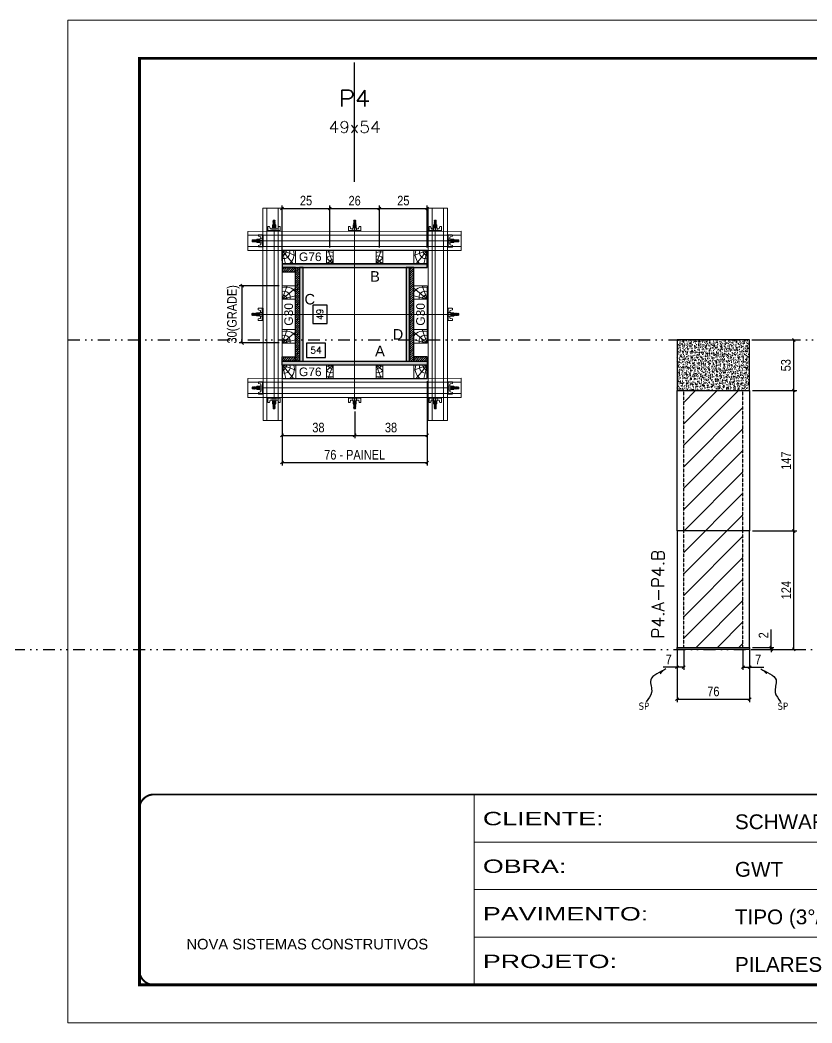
# Model space of a CAD drawing. Extents: x 13770 to 23315, y 867 to 16997.
# Drawn here: x 17519 to 18349, y 13501 to 14551 of the extents above; entities that cross this region are included whole.
import ezdxf
from ezdxf.enums import TextEntityAlignment as Align

# ---------------------------------------------------------------- set-up
doc = ezdxf.new("R2010")
doc.units = 0
for name, pattern in [('CONTINUO', [0]), ('DASHED', [0.75, 0.5, -0.25]), ('DIVIDE2', [0.625, 0.25, -0.125, 0, -0.125, 0, -0.125]), ('HIDDEN', [0.375, 0.25, -0.125])]:
    doc.linetypes.add(name, pattern=pattern)
for name, color, linetype in [('CHAPA', 1, 'Continuous'), ('COTA', 241, 'Continuous'), ('MEIO_PONT', 93, 'Continuous'), ('Nível', 160, 'Continuous'), ('Painéis', 200, 'Continuous'), ('SARRAFO', 251, 'Continuous'), ('Sarrafo de Pressão', 42, 'HIDDEN'), ('texto', 7, 'Continuous'), ('Texto de Titulo', 7, 'Continuous'), ('Texto Qtd Sarr', 242, 'Continuous'), ('TEXTO_GERAL', 7, 'Continuous')]:
    doc.layers.add(name, color=color, linetype=linetype)
for name, color, linetype, lineweight in [('Folhas', 255, 'Continuous', 9), ('Hachura', 251, 'Continuous', 9), ('Madeira', 126, 'Continuous', 18), ('Perfil Metálico', 224, 'Continuous', 18), ('SARRAFO DE PRESSAO', 251, 'DASHED', 9), ('Texto Seção', 7, 'Continuous', 15)]:
    doc.layers.add(name, color=color, linetype=linetype, lineweight=lineweight)
doc.styles.add('ARIAL', font='arial.ttf')
doc.styles.add('COTA TECNICA', font='techl___.ttf', dxfattribs={"height": 10})
doc.styles.add('COTA TECNICA 2X', font='techl___.ttf', dxfattribs={"height": 10})
doc.styles.add('COTA TECNICA-50', font='techl___.ttf', dxfattribs={"height": 10})
doc.styles.add('REGUA-120', font='ROMANS.shx', dxfattribs={"height": 15})
doc.styles.add('ROMANS', font='romans.shx')
doc.styles.add('SANSSERIF', font='sas_____.pfb')
doc.styles.get("Standard").update_dxf_attribs({"font": 'arial.ttf'})
doc.styles.add('Tecnologia', font='')
doc.styles.get('Tecnologia').set_extended_font_data('Forgotten Futurist')
doc.dimstyles.new('COTA PAINEL-50', dxfattribs={"dimtxt": 10, "dimasz": 3, "dimexe": 3, "dimexo": 3, "dimgap": 3, "dimtad": 1, "dimdec": 1, "dimzin": 12, "dimdsep": 46, "dimtxsty": 'COTA TECNICA-50', "dimblk1": 'OBLIQUE', "dimblk2": 'OBLIQUE', "dimsah": 1, "dimcen": 0.9, "dimclrd": 4, "dimclre": 4, "dimclrt": 240, "dimadec": 1, "dimazin": 3, "dimtfac": 1, "dimtdec": 1, "dimtmove": 0, "dimatfit": 3, "dimfxl": 1, "dimtolj": 1, "dimtzin": 12, "dimarcsym": 0})
doc.dimstyles.new('PAINEL', dxfattribs={"dimtxt": 10, "dimasz": 3, "dimexe": 3, "dimexo": 3, "dimgap": 3, "dimtad": 1, "dimdec": 1, "dimzin": 12, "dimdsep": 46, "dimtxsty": 'COTA TECNICA', "dimblk1": 'OBLIQUE', "dimblk2": 'OBLIQUE', "dimsah": 1, "dimcen": 0.9, "dimclrd": 4, "dimclre": 4, "dimclrt": 240, "dimadec": 1, "dimazin": 3, "dimtfac": 1, "dimtdec": 1, "dimtmove": 0, "dimatfit": 3, "dimfxl": 1, "dimtolj": 1, "dimtzin": 12, "dimarcsym": 0})
doc.dimstyles.new('SECAO PILAR', dxfattribs={"dimtxt": 10, "dimasz": 3, "dimexe": 3, "dimexo": 3, "dimgap": 3, "dimtad": 1, "dimdec": 1, "dimlfac": 0.5, "dimzin": 12, "dimdsep": 46, "dimtxsty": 'COTA TECNICA 2X', "dimblk1": 'OBLIQUE', "dimblk2": 'OBLIQUE', "dimsah": 1, "dimcen": 0.9, "dimclrd": 256, "dimclre": 256, "dimclrt": 256, "dimadec": 1, "dimazin": 3, "dimtfac": 1, "dimtdec": 1, "dimtmove": 0, "dimatfit": 3, "dimfxl": 1, "dimtolj": 1, "dimtzin": 12, "dimarcsym": 0})
doc.dimstyles.new('SECÇÃO 2', dxfattribs={"dimtxt": 7, "dimasz": 6, "dimexe": 0.18, "dimexo": 2, "dimgap": -4, "dimtad": 3, "dimdec": 1, "dimlfac": 0.5, "dimzin": 12, "dimdsep": 46, "dimtxsty": 'ROMANS', "dimblk": 'ARCHTICK', "dimcen": 0.09, "dimse1": 1, "dimse2": 1, "dimsd1": 1, "dimsd2": 1, "dimclrd": 180, "dimclre": 5, "dimclrt": 1, "dimadec": 0, "dimazin": 3, "dimtfac": 1, "dimtdec": 1, "dimtofl": 0, "dimtmove": 0, "dimatfit": 3, "dimldrblk": 'ARCHTICK', "dimfxl": 1, "dimtolj": 1, "dimtzin": 0, "dimarcsym": 0})
doc.dimstyles.get("Standard").update_dxf_attribs({"dimtxt": 0.18, "dimasz": 0.18, "dimexe": 0.18, "dimexo": 0.0625, "dimgap": 0.09, "dimtad": 0, "dimtih": 1, "dimtoh": 1, "dimdec": 4, "dimzin": 0, "dimdsep": 46, "dimtxsty": 'Standard', "dimcen": 0.09, "dimadec": 0, "dimazin": 0, "dimtfac": 1, "dimtdec": 4, "dimtofl": 0, "dimtmove": 0, "dimatfit": 3, "dimfxl": 1, "dimtolj": 1, "dimtzin": 0, "dimarcsym": 0})

# ---------------------------------------------------------------- blocks, each defined once
blk = doc.blocks.new('9999999999')
at = {"color": 30, "linetype": 'CONTINUO'}
for p, q in [((98564.6, 34230.2), (98564.6, 34429.4)), ((98564.6, 34379.6), (99584, 34379.6)), ((98564.6, 34329.8), (99488, 34329.8)), ((99584, 34329.8), (99488, 34329.8)), ((99488, 34329.8), (99488, 34230.2)), ((98564.6, 34280), (99488, 34280))]:
    blk.add_line(p, q, dxfattribs=at)
at = {"color": 30, "linetype": 'CONTINUO', "const_width": 2}
blk.add_lwpolyline([(99584, 34230.2), (99584, 34414.4, 0.414214), (99569, 34429.4), (98229, 34429.4, 0.414214), (98214, 34414.4), (98214, 34245.2, 0.414214), (98229, 34230.2), (99584, 34230.2)], format="xyb", dxfattribs=at)
at = {"layer": 'Folhas'}
blk.add_lwpolyline([(98139, 34190.2), (99624, 34190.2), (99624, 35240.2), (98139, 35240.2)], close=True, dxfattribs=at)
at = {"layer": 'Folhas', "color": 30, "const_width": 3}
blk.add_lwpolyline([(98214, 34230.2), (99584, 34230.2), (99584, 35200.2), (98214, 35200.2)], close=True, dxfattribs=at)
at = {"color": 7, "linetype": 'Continuous', "ltscale": 5, "style": 'ARIAL'}
for s, height, p in [('SCHWARTZ', 15.48, (98837.7, 34393.1)), ('GWT', 15.48, (98837.7, 34343.3)), ('TIPO (3°/4°PAVIMENTO)', 15.483, (98837.7, 34293.5)), ('NOVA SISTEMAS CONSTRUTIVOS', 11.059, (98263.2, 34267.2)), ('PILARES', 15.48, (98837.7, 34243.7))]:
    blk.add_text(s, height=height, dxfattribs=at).set_placement(p)
at = {"layer": 'Folhas', "color": 7, "style": 'Tecnologia', "width": 1.5}
for s, p in [('CLIENTE:', (98573.7, 34397.2)), ('OBRA:', (98573.7, 34347.3)), ('PAVIMENTO:', (98573.7, 34297.5)), ('PROJETO:', (98573.7, 34247.7))]:
    blk.add_text(s, height=14, dxfattribs=at).set_placement(p)
blk = doc.blocks.new('_Oblique')
at = {"color": 0, "linetype": 'ByBlock', "lineweight": -2}
blk.add_line((-0.5, -0.5), (0.5, 0.5), dxfattribs=at)
blk = doc.blocks.new('*D169')
at = {"layer": 'COTA', "color": 4, "lineweight": -2, "transparency": 16777216}
for p, q in [((18207.6, 13891.5), (18207.6, 13837.3)), ((18283.6, 13891.5), (18283.6, 13837.3)), ((18207.6, 13840.3), (18283.6, 13840.3))]:
    blk.add_line(p, q, dxfattribs=at)
at = {"layer": 'Defpoints', "color": 0, "transparency": 16777216}
for p in [(18207.6, 13894.5), (18283.6, 13894.5), (18283.6, 13840.3)]:
    blk.add_point(p, dxfattribs=at)
at = {"layer": 'COTA', "color": 4, "lineweight": -2, "transparency": 16777216, "xscale": 3, "yscale": 3, "zscale": 3, "rotation": 180}
blk.add_blockref('_Oblique', (18207.6, 13840.3), dxfattribs=at)
at = {"layer": 'COTA', "color": 4, "lineweight": -2, "transparency": 16777216, "xscale": 3, "yscale": 3, "zscale": 3}
blk.add_blockref('_Oblique', (18283.6, 13840.3), dxfattribs=at)
at = {"layer": 'COTA', "color": 240, "transparency": 16777216, "insert": (18245.6, 13848.4), "char_height": 10, "attachment_point": 5, "style": 'COTA TECNICA'}
blk.add_mtext('\\A1;76', dxfattribs=at)
blk = doc.blocks.new('*D170')
at = {"layer": 'COTA', "color": 4, "lineweight": -2, "transparency": 16777216}
for p, q in [((18286.6, 14016.5), (18332.9, 14016.5)), ((18329.9, 13892.5), (18329.9, 14016.5)), ((18286.6, 13892.5), (18332.9, 13892.5))]:
    blk.add_line(p, q, dxfattribs=at)
at = {"layer": 'Defpoints', "color": 0, "transparency": 16777216}
for p in [(18283.6, 14016.5), (18329.9, 14016.5), (18283.6, 13892.5)]:
    blk.add_point(p, dxfattribs=at)
at = {"layer": 'COTA', "color": 4, "lineweight": -2, "transparency": 16777216, "xscale": 3, "yscale": 3, "zscale": 3}
for p, rotation in [((18329.9, 14016.5), 90), ((18329.9, 13892.5), 270)]:
    blk.add_blockref('_Oblique', p, dxfattribs=dict(at, rotation=rotation))
at = {"layer": 'COTA', "color": 240, "transparency": 16777216, "insert": (18321.8, 13954.5), "char_height": 10, "attachment_point": 5, "rotation": 90, "style": 'COTA TECNICA-50'}
blk.add_mtext('\\A1;124', dxfattribs=at)
blk = doc.blocks.new('*D171')
at = {"layer": 'COTA', "color": 4, "lineweight": -2, "transparency": 16777216}
for p, q in [((18306.1, 13894.5), (18306.1, 13913.3)), ((18286.6, 13894.5), (18309.1, 13894.5)), ((18286.6, 13892.5), (18309.1, 13892.5)), ((18306.1, 13892.5), (18306.1, 13894.5)), ((18306.1, 13892.5), (18306.1, 13889.5))]:
    blk.add_line(p, q, dxfattribs=at)
at = {"layer": 'Defpoints', "color": 0, "transparency": 16777216}
for p in [(18283.6, 13894.5), (18283.6, 13892.5), (18306.1, 13892.5)]:
    blk.add_point(p, dxfattribs=at)
at = {"layer": 'COTA', "color": 4, "lineweight": -2, "transparency": 16777216, "xscale": 3, "yscale": 3, "zscale": 3}
for p, rotation in [((18306.1, 13894.5), 270), ((18306.1, 13892.5), 90)]:
    blk.add_blockref('_Oblique', p, dxfattribs=dict(at, rotation=rotation))
at = {"layer": 'COTA', "color": 240, "transparency": 16777216, "insert": (18298.1, 13907.2), "char_height": 10, "attachment_point": 5, "rotation": 90, "style": 'COTA TECNICA-50'}
blk.add_mtext('\\A1;2', dxfattribs=at)
blk = doc.blocks.new('*D175')
at = {"layer": 'COTA', "color": 4, "linetype": 'ByBlock', "lineweight": -2, "transparency": 16777216}
for p, q in [((18286.6, 14163.5), (18332.9, 14163.5)), ((18329.9, 14016.5), (18329.9, 14163.5)), ((18286.6, 14016.5), (18332.9, 14016.5))]:
    blk.add_line(p, q, dxfattribs=at)
at = {"layer": 'Defpoints', "color": 0, "linetype": 'ByBlock', "transparency": 16777216}
for p in [(18283.6, 14163.5), (18329.9, 14163.5), (18283.6, 14016.5)]:
    blk.add_point(p, dxfattribs=at)
at = {"layer": 'COTA', "color": 4, "linetype": 'ByBlock', "lineweight": -2, "transparency": 16777216, "xscale": 3, "yscale": 3, "zscale": 3}
for p, rotation in [((18329.9, 14163.5), 90), ((18329.9, 14016.5), 270)]:
    blk.add_blockref('_Oblique', p, dxfattribs=dict(at, rotation=rotation))
at = {"layer": 'COTA', "color": 240, "linetype": 'ByBlock', "transparency": 16777216, "insert": (18321.8, 14090), "char_height": 10, "attachment_point": 5, "rotation": 90, "style": 'COTA TECNICA'}
blk.add_mtext('\\A1;147', dxfattribs=at)
blk = doc.blocks.new('*D172')
at = {"layer": 'COTA', "color": 4, "lineweight": -2, "transparency": 16777216}
for p, q in [((18207.6, 13889.5), (18207.6, 13870.9)), ((18214.6, 13891.5), (18214.6, 13870.9)), ((18207.6, 13873.9), (18192.9, 13873.9)), ((18214.6, 13873.9), (18207.6, 13873.9))]:
    blk.add_line(p, q, dxfattribs=at)
at = {"layer": 'Defpoints', "color": 0, "transparency": 16777216}
for p in [(18207.6, 13892.5), (18214.6, 13894.5), (18207.6, 13873.9)]:
    blk.add_point(p, dxfattribs=at)
at = {"layer": 'COTA', "color": 4, "lineweight": -2, "transparency": 16777216, "xscale": 3, "yscale": 3, "zscale": 3, "rotation": 180}
blk.add_blockref('_Oblique', (18207.6, 13873.9), dxfattribs=at)
at = {"layer": 'COTA', "color": 4, "lineweight": -2, "transparency": 16777216, "xscale": 3, "yscale": 3, "zscale": 3}
blk.add_blockref('_Oblique', (18214.6, 13873.9), dxfattribs=at)
at = {"layer": 'COTA', "color": 240, "transparency": 16777216, "insert": (18198.8, 13882), "char_height": 10, "attachment_point": 5, "style": 'COTA TECNICA-50'}
blk.add_mtext('\\A1;7', dxfattribs=at)
blk = doc.blocks.new('*D173')
at = {"layer": 'COTA', "color": 4, "lineweight": -2, "transparency": 16777216}
for p, q in [((18276.6, 13891.5), (18276.6, 13870.9)), ((18283.6, 13889.5), (18283.6, 13870.9)), ((18276.6, 13873.9), (18283.6, 13873.9)), ((18283.6, 13873.9), (18298.3, 13873.9))]:
    blk.add_line(p, q, dxfattribs=at)
at = {"layer": 'Defpoints', "color": 0, "transparency": 16777216}
for p in [(18276.6, 13894.5), (18283.6, 13892.5), (18283.6, 13873.9)]:
    blk.add_point(p, dxfattribs=at)
at = {"layer": 'COTA', "color": 4, "lineweight": -2, "transparency": 16777216, "xscale": 3, "yscale": 3, "zscale": 3, "rotation": 180}
blk.add_blockref('_Oblique', (18276.6, 13873.9), dxfattribs=at)
at = {"layer": 'COTA', "color": 4, "lineweight": -2, "transparency": 16777216, "xscale": 3, "yscale": 3, "zscale": 3}
blk.add_blockref('_Oblique', (18283.6, 13873.9), dxfattribs=at)
at = {"layer": 'COTA', "color": 240, "transparency": 16777216, "insert": (18292.5, 13882), "char_height": 10, "attachment_point": 5, "style": 'COTA TECNICA-50'}
blk.add_mtext('\\A1;7', dxfattribs=at)
blk = doc.blocks.new('*D174')
at = {"layer": 'COTA', "color": 4, "lineweight": -2, "transparency": 16777216}
for p, q in [((18286.6, 14216.5), (18332.9, 14216.5)), ((18329.9, 14163.5), (18329.9, 14216.5)), ((18286.6, 14163.5), (18332.9, 14163.5))]:
    blk.add_line(p, q, dxfattribs=at)
at = {"layer": 'Defpoints', "color": 0, "transparency": 16777216}
for p in [(18283.6, 14216.5), (18329.9, 14216.5), (18283.6, 14163.5)]:
    blk.add_point(p, dxfattribs=at)
at = {"layer": 'COTA', "color": 4, "lineweight": -2, "transparency": 16777216, "xscale": 3, "yscale": 3, "zscale": 3}
for p, rotation in [((18329.9, 14216.5), 90), ((18329.9, 14163.5), 270)]:
    blk.add_blockref('_Oblique', p, dxfattribs=dict(at, rotation=rotation))
at = {"layer": 'COTA', "color": 240, "transparency": 16777216, "insert": (18321.6, 14190), "char_height": 10, "attachment_point": 5, "rotation": 90, "style": 'COTA TECNICA'}
blk.add_mtext('\\A1;53', dxfattribs=at)
blk = doc.blocks.new('titulo1')
at = {"layer": 'Defpoints', "color": 252, "linetype": 'HIDDEN', "ltscale": 2}
blk.add_line((0, 0), (0, 125), dxfattribs=at)
at = {"layer": 'Defpoints', "style": 'ROMANS', "oblique": 15}
blk.add_attdef('FOLHA', text='', height=10, dxfattribs=at).set_placement((0, 15.6), align=Align.MIDDLE_CENTER)
at = {"layer": 'Texto Qtd Sarr', "color": 3, "style": 'ROMANS', "oblique": 15}
for tag, height, p in [('TITULO', 17, (0, 71.4)), ('SEÇÃO', 12, (0, 41.5))]:
    blk.add_attdef(tag, text='', height=height, dxfattribs=at).set_placement(p, align=Align.MIDDLE_CENTER)
blk = doc.blocks.new('*D591')
at = {"layer": 'COTA', "color": 180, "lineweight": -2, "transparency": 16777216}
for p, q in [((17841.1, 14252.7), (17826.1, 14252.7)), ((17826.1, 14252.7), (17826.1, 14233.7)), ((17841.1, 14233.7), (17841.1, 14252.7)), ((17826.1, 14233.7), (17841.1, 14233.7))]:
    blk.add_line(p, q, dxfattribs=at)
at = {"layer": 'Defpoints', "color": 0, "transparency": 16777216}
for p in [(17843.2, 14292.2), (17843.2, 14194.2), (17845.1, 14194.2)]:
    blk.add_point(p, dxfattribs=at)
at = {"layer": 'COTA', "color": 1, "transparency": 16777216, "insert": (17833.6, 14243.2), "char_height": 7, "attachment_point": 5, "rotation": 90, "style": 'ROMANS'}
blk.add_mtext('\\A1;49', dxfattribs=at)
blk = doc.blocks.new('_ArchTick')
at = {"color": 0, "linetype": 'ByBlock', "const_width": 0.15}
blk.add_lwpolyline([(-0.5, -0.5), (0.5, 0.5)], dxfattribs=at)
blk = doc.blocks.new('*D592')
at = {"layer": 'COTA', "color": 180, "lineweight": -2, "transparency": 16777216}
for p, q in [((17839.3, 14213.2), (17819.6, 14213.2)), ((17819.6, 14213.2), (17819.6, 14198.2)), ((17839.3, 14198.2), (17839.3, 14213.2)), ((17819.6, 14198.2), (17839.3, 14198.2))]:
    blk.add_line(p, q, dxfattribs=at)
at = {"layer": 'Defpoints', "color": 0, "transparency": 16777216}
for p in [(17815.9, 14194.2), (17923.9, 14194.2), (17923.9, 14194.2)]:
    blk.add_point(p, dxfattribs=at)
at = {"layer": 'COTA', "color": 1, "transparency": 16777216, "insert": (17829.5, 14205.7), "char_height": 7, "attachment_point": 5, "style": 'ROMANS'}
blk.add_mtext('\\A1;54', dxfattribs=at)
blk = doc.blocks.new('*D593')
at = {"layer": 'COTA', "lineweight": -2, "transparency": 16777216}
for p, q in [((17793.9, 14173.2), (17793.9, 14085.1)), ((17945.9, 14173.3), (17945.9, 14085.1)), ((17793.9, 14088.1), (17945.9, 14088.1))]:
    blk.add_line(p, q, dxfattribs=at)
at = {"layer": 'Defpoints', "color": 0, "transparency": 16777216}
for p in [(17793.9, 14176.2), (17945.9, 14176.3), (17945.9, 14088.1)]:
    blk.add_point(p, dxfattribs=at)
at = {"layer": 'COTA', "lineweight": -2, "transparency": 16777216, "xscale": 3, "yscale": 3, "zscale": 3, "rotation": 180}
blk.add_blockref('_Oblique', (17793.9, 14088.1), dxfattribs=at)
at = {"layer": 'COTA', "lineweight": -2, "transparency": 16777216, "xscale": 3, "yscale": 3, "zscale": 3}
blk.add_blockref('_Oblique', (17945.9, 14088.1), dxfattribs=at)
at = {"layer": 'COTA', "transparency": 16777216, "insert": (17869.9, 14096.2), "char_height": 10, "attachment_point": 5, "style": 'COTA TECNICA 2X'}
blk.add_mtext('\\A1;76 - PAINEL', dxfattribs=at)
blk = doc.blocks.new('*D594')
at = {"layer": 'COTA', "lineweight": -2, "transparency": 16777216}
for p, q in [((17790.9, 14273.2), (17749.1, 14273.2)), ((17752.1, 14213.3), (17752.1, 14273.2)), ((17791, 14213.3), (17749.1, 14213.3))]:
    blk.add_line(p, q, dxfattribs=at)
at = {"layer": 'Defpoints', "color": 0, "transparency": 16777216}
for p in [(17752.1, 14273.2), (17793.9, 14273.2), (17794, 14213.3)]:
    blk.add_point(p, dxfattribs=at)
at = {"layer": 'COTA', "lineweight": -2, "transparency": 16777216, "xscale": 3, "yscale": 3, "zscale": 3}
for p, rotation in [((17752.1, 14273.2), 90), ((17752.1, 14213.3), 270)]:
    blk.add_blockref('_Oblique', p, dxfattribs=dict(at, rotation=rotation))
at = {"layer": 'COTA', "transparency": 16777216, "insert": (17742.9, 14243.3), "char_height": 10, "attachment_point": 5, "rotation": 90, "style": 'COTA TECNICA 2X'}
blk.add_mtext('\\A1;30(GRADE)', dxfattribs=at)
blk = doc.blocks.new('*D595')
at = {"layer": 'COTA', "lineweight": -2, "transparency": 16777216}
for p, q in [((17793.9, 14173.2), (17793.9, 14113.5)), ((17870, 14141.4), (17870, 14113.5)), ((17793.9, 14116.5), (17870, 14116.5))]:
    blk.add_line(p, q, dxfattribs=at)
at = {"layer": 'Defpoints', "color": 0, "transparency": 16777216}
for p in [(17793.9, 14176.2), (17870, 14144.4), (17870, 14116.5)]:
    blk.add_point(p, dxfattribs=at)
at = {"layer": 'COTA', "lineweight": -2, "transparency": 16777216, "xscale": 3, "yscale": 3, "zscale": 3, "rotation": 180}
blk.add_blockref('_Oblique', (17793.9, 14116.5), dxfattribs=at)
at = {"layer": 'COTA', "lineweight": -2, "transparency": 16777216, "xscale": 3, "yscale": 3, "zscale": 3}
blk.add_blockref('_Oblique', (17870, 14116.5), dxfattribs=at)
at = {"layer": 'COTA', "transparency": 16777216, "insert": (17832, 14124.7), "char_height": 10, "attachment_point": 5, "style": 'COTA TECNICA 2X'}
blk.add_mtext('\\A1;38', dxfattribs=at)
blk = doc.blocks.new('*D596')
at = {"layer": 'COTA', "lineweight": -2, "transparency": 16777216}
for p, q in [((17945.9, 14173.2), (17945.9, 14113.5)), ((17870, 14141.4), (17870, 14113.5)), ((17870, 14116.5), (17945.9, 14116.5))]:
    blk.add_line(p, q, dxfattribs=at)
at = {"layer": 'Defpoints', "color": 0, "transparency": 16777216}
for p in [(17945.9, 14176.2), (17870, 14144.4), (17945.9, 14116.5)]:
    blk.add_point(p, dxfattribs=at)
at = {"layer": 'COTA', "lineweight": -2, "transparency": 16777216, "xscale": 3, "yscale": 3, "zscale": 3, "rotation": 180}
blk.add_blockref('_Oblique', (17870, 14116.5), dxfattribs=at)
at = {"layer": 'COTA', "lineweight": -2, "transparency": 16777216, "xscale": 3, "yscale": 3, "zscale": 3}
blk.add_blockref('_Oblique', (17945.9, 14116.5), dxfattribs=at)
at = {"layer": 'COTA', "transparency": 16777216, "insert": (17908, 14124.7), "char_height": 10, "attachment_point": 5, "style": 'COTA TECNICA 2X'}
blk.add_mtext('\\A1;38', dxfattribs=at)
blk = doc.blocks.new('PONTALETE')
at = {"layer": 'Madeira'}
for q in [(2.71, 7), (7, 5.76), (7, 1.74)]:
    blk.add_line((0, 0), q, dxfattribs=at)
blk.add_lwpolyline([(0, 0), (7, 0), (7, 7), (0, 7)], close=True, dxfattribs=at)
for centre, radius, start, end in [((2.04, 0.06), 6.23, 37.2818, 109.0913), ((1.09, 0.9), 3.19, 343.603, 109.9847), ((-0.21, -0.78), 3.09, 14.6322, 86.0383)]:
    blk.add_arc(centre, radius, start, end, dxfattribs=at)
blk = doc.blocks.new('*D597')
at = {"layer": 'COTA', "lineweight": -2, "transparency": 16777216}
for p, q in [((17793.9, 14299.2), (17793.9, 14357.1)), ((17793.9, 14354.1), (17844, 14354.1)), ((17844, 14313.2), (17844, 14357.1))]:
    blk.add_line(p, q, dxfattribs=at)
at = {"layer": 'Defpoints', "color": 0, "transparency": 16777216}
for p in [(17844, 14354.1), (17844, 14310.2), (17793.9, 14296.2)]:
    blk.add_point(p, dxfattribs=at)
at = {"layer": 'COTA', "lineweight": -2, "transparency": 16777216, "xscale": 3, "yscale": 3, "zscale": 3, "rotation": 180}
blk.add_blockref('_Oblique', (17793.9, 14354.1), dxfattribs=at)
at = {"layer": 'COTA', "lineweight": -2, "transparency": 16777216, "xscale": 3, "yscale": 3, "zscale": 3}
blk.add_blockref('_Oblique', (17844, 14354.1), dxfattribs=at)
at = {"layer": 'COTA', "transparency": 16777216, "insert": (17819, 14362.3), "char_height": 10, "attachment_point": 5, "style": 'COTA TECNICA 2X'}
blk.add_mtext('\\A1;25', dxfattribs=at)
blk = doc.blocks.new('MEIO PONTALETE')
at = {"layer": 'Madeira'}
for q in [(2.71, 7), (3.5, 2.88), (3.5, 0.87)]:
    blk.add_line((0, 0), q, dxfattribs=at)
blk.add_lwpolyline([(0, 0), (3.5, 0), (3.5, 7), (0, 7)], close=True, dxfattribs=at)
for centre, radius, start, end in [((2.04, 0.06), 6.23, 76.4499, 109.0913), ((1.09, 0.9), 3.19, 40.9063, 109.9847), ((-0.21, -0.78), 3.09, 14.6322, 86.0383)]:
    blk.add_arc(centre, radius, start, end, dxfattribs=at)
blk = doc.blocks.new('C')
at = {"layer": 'Hachura', "color": 0}
for p, q in [((0, 3.22), (0, -3.22)), ((0.45, 3.22), (0, 3.22)), ((0.46, 3.16), (0, 3.16)), ((0.46, 3.05), (0, 3.05)), ((0.46, 2.88), (0, 2.88)), ((0, 2.75), (0, -1.16)), ((0.46, 2.65), (0, 2.65)), ((0.46, 2.23), (0, 2.23)), ((0.46, 1.51), (0, 1.51)), ((0.39, 0.49), (0.17, 0.49)), ((0.45, -3.23), (0.45, 3.22)), ((0.45, 3.22), (2.58, 3.22)), ((1.74, 0.97), (0.45, 0.97)), ((1.45, 0.1), (0.45, 0.1)), ((1.35, 1.94), (1.35, 0.96)), ((2.58, 2.39), (1.47, 2.09)), ((1.74, -0.97), (1.74, 0.97)), ((1.74, 0.97), (1.74, 0.84)), ((1.74, 0.97), (1.74, 0.84)), ((1.74, 0.84), (3.35, 0.84)), ((3.35, 0.45), (1.74, 0.45)), ((2.58, 3.22), (2.58, 2.39)), ((3.32, 0.84), (3.32, -0.84)), ((3.35, 0.84), (3.35, -0.84)), ((3.68, 0.45), (3.35, 0.45)), ((3.84, -0.52), (3.35, 0.45)), ((3.35, 0.06), (3.67, -0.57)), ((3.68, 0.45), (4.16, -0.52)), ((3.72, 0.5), (4.25, -0.57)), ((4.37, -0.55), (3.83, 0.53)), ((4.15, 0.45), (3.93, 0.45)), ((4.42, -0.52), (3.93, 0.45)), ((4.15, 0.45), (4.26, 0.45)), ((4.26, 0.45), (4.74, -0.52)), ((4.3, 0.5), (4.83, -0.57)), ((4.95, -0.55), (4.41, 0.53)), ((4.51, 0.45), (4.84, 0.45)), ((5, -0.52), (4.51, 0.45)), ((4.84, 0.45), (5.32, -0.52)), ((4.88, 0.5), (5.41, -0.57)), ((5.53, -0.55), (4.99, 0.53)), ((5.58, -0.52), (5.09, 0.45)), ((5.42, 0.45), (5.09, 0.45)), ((5.58, -0.52), (5.09, 0.45)), ((5.42, 0.45), (5.74, -0.19)), ((5.46, 0.5), (5.74, -0.07)), ((5.74, 0.19), (5.57, 0.53)), ((5.74, 0.32), (5.68, 0.45)), ((5.68, 0.45), (5.74, 0.45)), ((5.74, 0.45), (5.9, 0.29)), ((5.74, 0.45), (5.74, -0.52)), ((5.9, -0.36), (5.9, 0.29)), ((0.45, 0), (0, 0)), ((0.46, -1.52), (0, -1.52)), ((0.46, -2.23), (0, -2.23)), ((0.46, -2.65), (0, -2.65)), ((0.46, -2.88), (0, -2.88)), ((0.46, -3.05), (0, -3.05)), ((0.46, -3.16), (0, -3.16)), ((0, -3.22), (2.57, -3.22)), ((0.08, -0.48), (0.29, -0.48)), ((0.29, -0.48), (0.4, -0.48)), ((0.45, 0), (0.45, -0.97)), ((0.45, -0.16), (1.45, -0.16)), ((0.45, -0.65), (0.45, -0.32)), ((0.45, -3.23), (0.45, -0.65)), ((0.45, -0.97), (1.74, -0.97)), ((1.35, -1.94), (1.35, -0.97)), ((2.58, -2.39), (1.47, -2.1)), ((3.35, -0.32), (1.74, -0.32)), ((3.35, -0.84), (1.74, -0.84)), ((2.58, -3.23), (2.58, -2.39)), ((3.35, -0.07), (3.58, -0.52)), ((3.35, -0.52), (3.58, -0.52)), ((3.84, -0.52), (4.16, -0.52)), ((4.42, -0.52), (4.74, -0.52)), ((4.63, -0.52), (4.74, -0.52)), ((5, -0.52), (5.32, -0.52)), ((5.58, -0.52), (5.74, -0.52)), ((5.74, -0.52), (5.9, -0.36)), ((5.74, -0.52), (5.74, -0.52))]:
    blk.add_line(p, q, dxfattribs=at)
for centre, radius, start, end in [((1.52, 1.94), 0.161, 104.7436, 180), ((1.44, -0.03), 0.129, 272.695, 87.305), ((3.81, 0.39), 0.143, 25.5688, 154.4312), ((4.39, 0.39), 0.143, 25.5688, 154.4312), ((4.97, 0.39), 0.143, 25.5688, 154.4312), ((5.55, 0.39), 0.143, 25.5688, 154.4312), ((0.17, -0.37), 0.174, 221.744, 317.8592), ((1.52, -1.94), 0.161, 180, 255.2564), ((3.71, -0.4), 0.174, 222.1408, 318.256), ((4.29, -0.4), 0.174, 222.1408, 318.256), ((4.87, -0.4), 0.174, 222.1408, 318.256), ((5.45, -0.4), 0.174, 222.1408, 318.256), ((5.61, -0.4), 0.174, 317.8592, 318.256)]:
    blk.add_arc(centre, radius, start, end, dxfattribs=at)
blk = doc.blocks.new('*D598')
at = {"layer": 'COTA', "lineweight": -2, "transparency": 16777216}
for p, q in [((17843.9, 14313.2), (17843.9, 14357.1)), ((17843.9, 14354.1), (17895.8, 14354.1)), ((17895.8, 14313.2), (17895.8, 14357.1))]:
    blk.add_line(p, q, dxfattribs=at)
at = {"layer": 'Defpoints', "color": 0, "transparency": 16777216}
for p in [(17895.8, 14354.1), (17843.9, 14310.2), (17895.8, 14310.2)]:
    blk.add_point(p, dxfattribs=at)
at = {"layer": 'COTA', "lineweight": -2, "transparency": 16777216, "xscale": 3, "yscale": 3, "zscale": 3, "rotation": 180}
blk.add_blockref('_Oblique', (17843.9, 14354.1), dxfattribs=at)
at = {"layer": 'COTA', "lineweight": -2, "transparency": 16777216, "xscale": 3, "yscale": 3, "zscale": 3}
blk.add_blockref('_Oblique', (17895.8, 14354.1), dxfattribs=at)
at = {"layer": 'COTA', "transparency": 16777216, "insert": (17869.9, 14362.2), "char_height": 10, "attachment_point": 5, "style": 'COTA TECNICA 2X'}
blk.add_mtext('\\A1;26', dxfattribs=at)
blk = doc.blocks.new('*D599')
at = {"layer": 'COTA', "lineweight": -2, "transparency": 16777216}
for p, q in [((17895.8, 14313.2), (17895.8, 14357.1)), ((17895.8, 14354.1), (17945.9, 14354.1)), ((17945.9, 14313.2), (17945.9, 14357.1))]:
    blk.add_line(p, q, dxfattribs=at)
at = {"layer": 'Defpoints', "color": 0, "transparency": 16777216}
for p in [(17945.9, 14354.1), (17895.8, 14310.2), (17945.9, 14310.2)]:
    blk.add_point(p, dxfattribs=at)
at = {"layer": 'COTA', "lineweight": -2, "transparency": 16777216, "xscale": 3, "yscale": 3, "zscale": 3, "rotation": 180}
blk.add_blockref('_Oblique', (17895.8, 14354.1), dxfattribs=at)
at = {"layer": 'COTA', "lineweight": -2, "transparency": 16777216, "xscale": 3, "yscale": 3, "zscale": 3}
blk.add_blockref('_Oblique', (17945.9, 14354.1), dxfattribs=at)
at = {"layer": 'COTA', "transparency": 16777216, "insert": (17920.9, 14362.3), "char_height": 10, "attachment_point": 5, "style": 'COTA TECNICA 2X'}
blk.add_mtext('\\A1;25', dxfattribs=at)

msp = doc.modelspace()

# ---------------------------------------------------------------- hatches: boundary and pattern name
at = {"layer": 'COTA'}
h = msp.add_hatch(dxfattribs=at)
h.set_pattern_fill('AR-CONC', color=256, scale=0.03)
h.set_pattern_definition([(50, (-1245.486, -1179.575), (5.4655401, -0.4781726), [0.5715, -6.2865]), (355, (-1245.486, -1179.575), (-1.0573026, 5.7317054), [0.4572, -5.0292175]), (100.451445, (-1245.0304, -1179.615), (4.4082374, 5.2535326), [0.4857003, -5.3427073]), (46.1842, (-1245.486, -1178.051), (8.1323712, -1.2612698), [0.85725, -9.42975]), (96.635558, (-1244.808, -1178.156), (7.122124, 7.4227837), [0.7285507, -8.0140682]), (351.18415, (-1245.486, -1178.051), (7.122124, 7.4227837), [0.685799, -7.543792]), (21, (-1244.724, -1178.432), (4.5484317, -3.06795595), [0.5715, -6.2865]), (326, (-1244.724, -1178.432), (1.8540609, 5.525639), [0.4572, -5.0292]), (71.451445, (-1244.345, -1178.688), (6.4024926, 2.4576831), [0.4857003, -5.3426981]), (37.5, (-1245.4859, -1179.5751), (0.0926581, 2.53665117), [0, -4.96824, 0, -5.1054, 0, -5.04825]), (7.5, (-1245.486, -1179.575), (2.00458988, 3.00541724), [0, -2.91084, 0, -4.85394, 0, -1.92405]), (327.5, (-1247.1851, -1179.5751), (4.06771786, -0.17186232), [0, -1.905, 0, -5.9436, 0, -7.8867]), (317.5, (-1247.947, -1179.575), (4.44387544, 0.76279473), [0, -2.4765, 0, -3.94716, 0, -5.6007])])
h.paths.add_polyline_path([(18283.62, 14163.45), (18283.62, 14216.45), (18207.62, 14216.45), (18207.62, 14163.45)])
at = {"layer": 'Hachura'}
h = msp.add_hatch(color=256, dxfattribs=at)
h.dxf.hatch_style = 1
h.paths.add_polyline_path([(17945.92, 14292.22), (17945.92, 14296.22), (17793.92, 14296.22), (17793.92, 14292.22)])
h = msp.add_hatch(dxfattribs=at)
h.set_pattern_fill('ANSI31', color=256, scale=0.5, angle=180, style=0)
h.set_pattern_definition([(225, (8669.973, -8637.1887), (1.12253202, -1.12253202), [])])
h.paths.add_polyline_path([(17807.92, 14292.22), (17807.92, 14287.82), (17793.92, 14287.82), (17793.92, 14292.22)])
h = msp.add_hatch(dxfattribs=at)
h.set_pattern_fill('ANSI31', color=256, scale=0.5, angle=180, style=0)
h.set_pattern_definition([(225, (8669.973, -8681.1887), (1.12253202, -1.12253202), [])])
h.paths.add_polyline_path([(17807.92, 14194.22), (17812.32, 14194.22), (17812.32, 14292.22), (17807.92, 14292.22)])
h = msp.add_hatch(color=256, dxfattribs=at)
h.dxf.hatch_style = 1
h.paths.add_polyline_path([(17812.32, 14194.22), (17815.92, 14194.22), (17815.92, 14292.22), (17812.32, 14292.22)])
h = msp.add_hatch(color=256, dxfattribs=at)
h.dxf.hatch_style = 1
h.paths.add_polyline_path([(17923.92, 14194.22), (17927.52, 14194.22), (17927.52, 14292.22), (17923.92, 14292.22)])
h = msp.add_hatch(dxfattribs=at)
h.set_pattern_fill('ANSI31', color=256, scale=0.5, angle=180, style=0)
h.set_pattern_definition([(225, (8442.973, -8681.1887), (1.12253202, -1.12253202), [])])
h.paths.add_polyline_path([(17931.92, 14194.22), (17927.52, 14194.22), (17927.52, 14292.22), (17931.92, 14292.22)])
h = msp.add_hatch(dxfattribs=at)
h.set_pattern_fill('ANSI31', color=256, scale=0.5, angle=180, style=0)
h.set_pattern_definition([(225, (8669.973, -8697.1887), (1.12253202, -1.12253202), [])])
h.paths.add_polyline_path([(17807.92, 14194.22), (17807.92, 14198.62), (17793.92, 14198.62), (17793.92, 14194.22)])
h = msp.add_hatch(dxfattribs=at)
h.set_pattern_fill('ANSI31', color=256, scale=0.5, angle=180, style=0)
h.set_pattern_definition([(225, (8442.973, -8697.1887), (1.12253202, -1.12253202), [])])
h.paths.add_polyline_path([(17931.92, 14194.22), (17931.92, 14198.62), (17945.92, 14198.62), (17945.92, 14194.22)])
h = msp.add_hatch(color=256, dxfattribs=at)
h.dxf.hatch_style = 1
h.paths.add_polyline_path([(17945.92, 14194.22), (17945.92, 14190.22), (17793.92, 14190.22), (17793.92, 14194.22)])
at = {"layer": 'Hachura', "linetype": 'ByBlock'}
h = msp.add_hatch(dxfattribs=at)
h.set_pattern_fill('ANSI31', color=256, scale=5)
h.paths.add_polyline_path([(18276.62, 14016.45), (18214.62, 14016.45), (18214.62, 13894.45), (18276.62, 13894.45)])
h.paths.add_polyline_path([(18214.62, 14016.45), (18276.62, 14016.45), (18276.62, 14163.45), (18214.62, 14163.45)])

# ---------------------------------------------------------------- linework, layer by layer
for points in [[(17945.92, 14296.22), (17945.92, 14310.22), (17793.92, 14310.17), (17793.92, 14296.22)], [(17945.92, 14176.22), (17945.92, 14190.22), (17794.2, 14190.17), (17793.92, 14176.22)]]:
    msp.add_lwpolyline(points, close=True)
at = {"layer": 'CHAPA'}
for points in [[(17945.92, 14292.22), (17945.92, 14296.22), (17793.92, 14296.22), (17793.92, 14292.22)], [(17812.32, 14194.22), (17815.92, 14194.22), (17815.92, 14292.22), (17812.32, 14292.22)], [(17923.92, 14194.22), (17927.52, 14194.22), (17927.52, 14292.22), (17923.92, 14292.22)], [(17945.92, 14194.22), (17945.92, 14190.22), (17793.92, 14190.22), (17793.92, 14194.22)]]:
    msp.add_lwpolyline(points, close=True, dxfattribs=at)
at = {"layer": 'COTA'}
msp.add_lwpolyline([(18207.62, 14163.45), (18283.62, 14163.45), (18283.62, 14216.45), (18207.62, 14216.45)], close=True, dxfattribs=at)
at = {"layer": 'Hachura'}
for p, q in [((17785.54, 14145.45), (17785.54, 14337.19)), ((17869.93, 14145.45), (17869.93, 14337.19)), ((17954.31, 14145.45), (17954.31, 14337.19)), ((17763.44, 14320.22), (17974.08, 14320.21)), ((17763.14, 14243.22), (17974.08, 14243.21)), ((17763.44, 14166.22), (17974.08, 14166.23))]:
    msp.add_line(p, q, dxfattribs=at)
at = {"layer": 'Madeira'}
for points in [[(17793.92, 14213.22), (17807.92, 14213.22), (17807.92, 14273.22), (17793.92, 14273.22)], [(17945.92, 14213.22), (17931.92, 14213.22), (17931.92, 14273.22), (17945.92, 14273.22)]]:
    msp.add_lwpolyline(points, close=True, dxfattribs=at)
at = {"layer": 'MEIO_PONT'}
msp.add_lwpolyline([(17945.92, 14190.22), (17945.92, 14176.22), (17945.92, 14176.22), (17945.92, 14190.22)], close=True, dxfattribs=at)
at = {"layer": 'Nível', "color": 4, "linetype": 'DIVIDE2', "ltscale": 50}
for p, q in [((17569.5, 14216.45), (21112.79, 14216.45)), ((13769.54, 13892.45), (21112.79, 13892.45))]:
    msp.add_line(p, q, dxfattribs=at)
at = {"layer": 'Painéis'}
for points in [[(18207.62, 14163.45), (18283.62, 14163.45), (18283.62, 14016.45), (18207.62, 14016.45)], [(18207.62, 13894.45), (18283.62, 13894.45), (18283.62, 14016.45), (18207.62, 14016.45)], [(18207.62, 13894.45), (18283.62, 13894.45), (18283.62, 13892.45), (18207.62, 13892.45)]]:
    msp.add_lwpolyline(points, close=True, dxfattribs=at)
at = {"layer": 'Perfil Metálico'}
for p, q in [((17777.98, 14354.26), (17777.98, 14132.16)), ((17789.98, 14354.26), (17789.98, 14132.16)), ((17951.09, 14354.26), (17951.09, 14132.16)), ((17963.09, 14354.26), (17963.09, 14132.16)), ((17981.64, 14326.16), (17758.21, 14326.16)), ((17981.64, 14314.16), (17758.21, 14314.16)), ((17981.64, 14172.22), (17758.21, 14172.22)), ((17981.64, 14160.22), (17758.21, 14160.22))]:
    msp.add_line(p, q, dxfattribs=at)
for points in [[(17793.92, 14354.26), (17773.92, 14354.26), (17773.98, 14132.16), (17793.98, 14132.16)], [(17967.03, 14354.26), (17947.03, 14354.26), (17947.09, 14132.16), (17967.09, 14132.16)], [(17981.64, 14310.22), (17981.64, 14330.22), (17758.21, 14330.16), (17758.21, 14310.16)], [(17758.21, 14176.22), (17758.21, 14156.22), (17981.64, 14156.28), (17981.64, 14176.28)]]:
    msp.add_lwpolyline(points, close=True, dxfattribs=at)
at = {"layer": 'SARRAFO'}
for points in [[(17793.92, 14287.82), (17807.92, 14287.82), (17807.92, 14292.22), (17793.92, 14292.22)], [(17793.92, 14287.82), (17807.92, 14287.82), (17807.92, 14292.22), (17793.92, 14292.22)], [(17812.32, 14292.22), (17812.32, 14194.22), (17807.92, 14194.22), (17807.92, 14292.22)], [(17812.32, 14292.22), (17812.32, 14194.22), (17807.92, 14194.22), (17807.92, 14292.22)], [(17927.52, 14292.22), (17927.52, 14194.22), (17931.92, 14194.22), (17931.92, 14292.22)], [(17927.52, 14292.22), (17927.52, 14194.22), (17931.92, 14194.22), (17931.92, 14292.22)], [(17793.92, 14198.62), (17807.92, 14198.62), (17807.92, 14194.22), (17793.92, 14194.22)], [(17793.92, 14198.62), (17807.92, 14198.62), (17807.92, 14194.22), (17793.92, 14194.22)], [(17945.92, 14198.62), (17931.92, 14198.62), (17931.92, 14194.22), (17945.92, 14194.22)], [(17945.92, 14198.62), (17931.92, 14198.62), (17931.92, 14194.22), (17945.92, 14194.22)]]:
    msp.add_lwpolyline(points, close=True, dxfattribs=at)
at = {"layer": 'Sarrafo de Pressão'}
for p, q in [((18214.62, 14016.45), (18214.62, 14163.45)), ((18276.62, 14016.45), (18276.62, 14163.45)), ((18214.62, 13894.45), (18214.62, 14016.45)), ((18276.62, 13894.45), (18276.62, 14016.45))]:
    msp.add_line(p, q, dxfattribs=at)

# ---------------------------------------------------------------- block references
at = {"layer": 'Hachura', "linetype": 'Continuous', "yscale": 2, "zscale": 2}
for p, xscale, rotation in [((17785.55, 14330.19), -2, 270), ((17869.92, 14330.19), 2, 90.00000000000001), ((17954.3, 14330.19), 2, 90.00000000000001), ((17774.24, 14320.22), 2, 180), ((17967.08, 14320.2), -2, 180), ((17773.94, 14243.22), 2, 180), ((17967.08, 14243.2), -2, 180), ((17785.54, 14156.25), 2, 270), ((17869.93, 14156.25), -2, 90), ((17954.31, 14156.25), -2, 90)]:
    msp.add_blockref('C', p, dxfattribs=dict(at, xscale=xscale, rotation=rotation))
for p, xscale in [((17774.24, 14166.22), -2), ((17967.08, 14166.24), 2)]:
    msp.add_blockref('C', p, dxfattribs=dict(at, xscale=xscale))
at = {"layer": 'Madeira', "yscale": 2, "zscale": 2}
for p, xscale in [((17793.92, 14259.22), 2), ((17945.92, 14259.22), -2), ((17793.92, 14213.22), 2), ((17945.92, 14213.22), -2)]:
    msp.add_blockref('PONTALETE', p, dxfattribs=dict(at, xscale=xscale))
at = {"layer": 'MEIO_PONT'}
for name, p, xscale, yscale, zscale, rotation in [('PONTALETE', (17793.92, 14310.17), 2, 2, 2, 270), ('PONTALETE', (17945.92, 14310.22), -2, 2, 2, 90), ('PONTALETE', (17794.2, 14190.17), 2, 2, 2, 270), ('MEIO PONTALETE', (17847.5, 14190.27), 1.999999997962732, 1.999999997962732, 1.999999997962732, 180), ('MEIO PONTALETE', (17892.35, 14190.27), -1.999999997962732, 1.999999997962732, 1.999999997962732, 180), ('PONTALETE', (17945.92, 14190.22), -2, 2, 2, 90)]:
    msp.add_blockref(name, p, dxfattribs=dict(at, xscale=xscale, yscale=yscale, zscale=zscale, rotation=rotation))
at = {"layer": 'MEIO_PONT', "yscale": 1.999999997962732, "zscale": 1.999999997962732}
for p, xscale in [((17847.5, 14296.17), -1.999999997962732), ((17892.35, 14296.17), 1.999999997962732)]:
    msp.add_blockref('MEIO PONTALETE', p, dxfattribs=dict(at, xscale=xscale))
at = {"layer": 'SARRAFO DE PRESSAO', "color": 6, "linetype": 'ByBlock'}
msp.add_blockref('9999999999', (-80569.48, -20688.84), dxfattribs=at)
at = {"layer": 'Texto Seção'}
ref = msp.add_blockref('titulo1', (17869.87, 14381.91), dxfattribs=at)
ref.add_attrib('TITULO', 'P4', dxfattribs={"layer": 'Texto de Titulo', "color": 7, "height": 17, "style": 'ROMANS', "width": 1.1}).set_placement((17869.87, 14469.41), align=Align.MIDDLE_CENTER)
ref.add_attrib('SEÇÃO', '49x54', dxfattribs={"layer": 'Texto de Titulo', "color": 7, "height": 12, "style": 'ROMANS', "width": 1.1}).set_placement((17869.87, 14439.41), align=Align.MIDDLE_CENTER)

# ---------------------------------------------------------------- texts
at = {"layer": 'texto', "color": 0, "char_height": 7.5, "attachment_point": 5}
for insert in [(18172.84, 13832.96), (18318.39, 13832.96)]:
    msp.add_mtext('{\\fTahoma|b0|i0|c0|p34;\\C4;SP}', dxfattribs=dict(at, insert=insert))
at = {"layer": 'Texto Seção', "insert": (18194.15, 13903.7), "char_height": 13, "width": 285.3299, "attachment_point": 7, "rotation": 90, "style": 'REGUA-120'}
msp.add_mtext('P4.A-P4.B', dxfattribs=at)
at = {"layer": 'TEXTO_GERAL', "color": 0, "linetype": 'Continuous', "style": 'SANSSERIF'}
for p in [(17811.53, 14303.51), (17811.53, 14183.05)]:
    msp.add_text('G76', height=9, dxfattribs=at).set_placement(p, align=Align.MIDDLE_LEFT)
at = {"layer": 'TEXTO_GERAL', "style": 'ARIAL'}
for s, p in [('B', (17891.25, 14282.97)), ('C', (17822.94, 14259.11)), ('D', (17915.28, 14222.33)), ('A', (17896.43, 14204.85))]:
    msp.add_text(s, height=11, dxfattribs=at).set_placement(p, align=Align.MIDDLE_CENTER)
at = {"layer": 'TEXTO_GERAL', "color": 0, "linetype": 'Continuous', "style": 'SANSSERIF'}
for p in [(17800.81, 14231.34), (17938.91, 14231.34)]:
    msp.add_text('G30', height=9, rotation=90, dxfattribs=at).set_placement(p, align=Align.MIDDLE_LEFT)

# ---------------------------------------------------------------- dimensions: what is measured, and where the dimension line sits
at = {"layer": 'COTA'}
for base, p1, p2, dimstyle, picture, middle in [((17844, 14354.15), (17793.92, 14296.22), (17844, 14310.17), 'SECAO PILAR', '*D597', (17818.96, 14362.26)), ((17895.85, 14354.15), (17843.9, 14310.17), (17895.85, 14310.17), 'SECAO PILAR', '*D598', (17869.87, 14362.25)), ((17945.92, 14354.15), (17895.85, 14310.17), (17945.92, 14310.22), 'SECAO PILAR', '*D599', (17920.89, 14362.26)), ((17870, 14116.48), (17793.92, 14176.22), (17870, 14144.45), 'SECAO PILAR', '*D595', (17831.96, 14124.72)), ((17945.92, 14116.48), (17870, 14144.45), (17945.92, 14176.22), 'SECAO PILAR', '*D596', (17907.96, 14124.72)), ((18283.62, 13873.94), (18276.62, 13894.45), (18283.62, 13892.45), 'COTA PAINEL-50', '*D173', (18292.48, 13882.02))]:
    dim = msp.add_linear_dim(base=base, p1=p1, p2=p2, dimstyle=dimstyle, dxfattribs=at)
    dim.commit()
    dim.dimension.update_dxf_attribs({"geometry": picture, "text_midpoint": middle})
for base, p1, p2, angle, dimstyle, picture, middle in [((17845.11, 14194.22), (17843.24, 14292.22), (17843.24, 14194.22), 270, 'SECÇÃO 2', '*D591', (17833.61, 14243.22)), ((18329.86, 14216.45), (18283.62, 14163.45), (18283.62, 14216.45), 90, 'PAINEL', '*D174', (18321.64, 14189.95)), ((18329.86, 14016.45), (18283.62, 13892.45), (18283.62, 14016.45), 90, 'COTA PAINEL-50', '*D170', (18321.78, 13954.45)), ((18207.62, 13873.94), (18214.62, 13894.45), (18207.62, 13892.45), 180, 'COTA PAINEL-50', '*D172', (18198.75, 13882.02))]:
    dim = msp.add_linear_dim(base=base, p1=p1, p2=p2, angle=angle, dimstyle=dimstyle, dxfattribs=at)
    dim.commit()
    dim.dimension.update_dxf_attribs({"geometry": picture, "text_midpoint": middle})
dim = msp.add_linear_dim(base=(17752.11, 14273.22), p1=(17793.95, 14213.3), p2=(17793.92, 14273.22), angle=90, text='<>(GRADE)', dimstyle='SECAO PILAR', dxfattribs=at)
dim.commit()
dim.dimension.update_dxf_attribs({"geometry": '*D594', "text_midpoint": (17752.11, 14243.26), "dimtype": 160})
dim = msp.add_linear_dim(base=(17923.92, 14194.22), p1=(17815.92, 14194.22), p2=(17923.92, 14194.22), dimstyle='SECÇÃO 2', dxfattribs=at)
dim.commit()
dim.dimension.update_dxf_attribs({"geometry": '*D592', "text_midpoint": (17829.48, 14194.22), "dimtype": 160})
dim = msp.add_linear_dim(base=(17945.92, 14088.06), p1=(17793.92, 14176.23), p2=(17945.92, 14176.27), text='<> - PAINEL', dimstyle='SECAO PILAR', dxfattribs=at)
dim.commit()
dim.dimension.update_dxf_attribs({"geometry": '*D593', "text_midpoint": (17869.92, 14096.16)})
at = {"layer": 'COTA', "linetype": 'ByBlock'}
dim = msp.add_linear_dim(base=(18329.86, 14163.45), p1=(18283.62, 14016.45), p2=(18283.62, 14163.45), angle=90, dimstyle='PAINEL', dxfattribs=at)
dim.commit()
dim.dimension.update_dxf_attribs({"geometry": '*D175', "text_midpoint": (18321.78, 14089.95)})
at = {"layer": 'COTA'}
dim = msp.add_linear_dim(base=(18306.14, 13892.45), p1=(18283.62, 13894.45), p2=(18283.62, 13892.45), angle=90, dimstyle='COTA PAINEL-50', dxfattribs=at)
dim.commit()
dim.dimension.update_dxf_attribs({"geometry": '*D171', "text_midpoint": (18306.14, 13907.2), "dimtype": 160})
dim = msp.add_linear_dim(base=(18283.62, 13840.28), p1=(18207.62, 13894.45), p2=(18283.62, 13894.45), dimstyle='PAINEL', override={"dimarcsym": 2}, dxfattribs=at)
dim.commit()
dim.dimension.update_dxf_attribs({"geometry": '*D169', "text_midpoint": (18245.62, 13848.38)})

# ---------------------------------------------------------------- leaders
at = {"layer": 'COTA', "path_type": 1}
for points in [[(18195.79, 13872.27), (18180, 13860.44), (18180.93, 13847.43), (18175.38, 13837.65)], [(18295.45, 13872.27), (18311.23, 13860.44), (18310.31, 13847.43), (18315.86, 13837.65)]]:
    msp.add_leader(points, dimstyle='Standard', override={"dimasz": 8}, dxfattribs=at)

doc.saveas('drawing.dxf')
